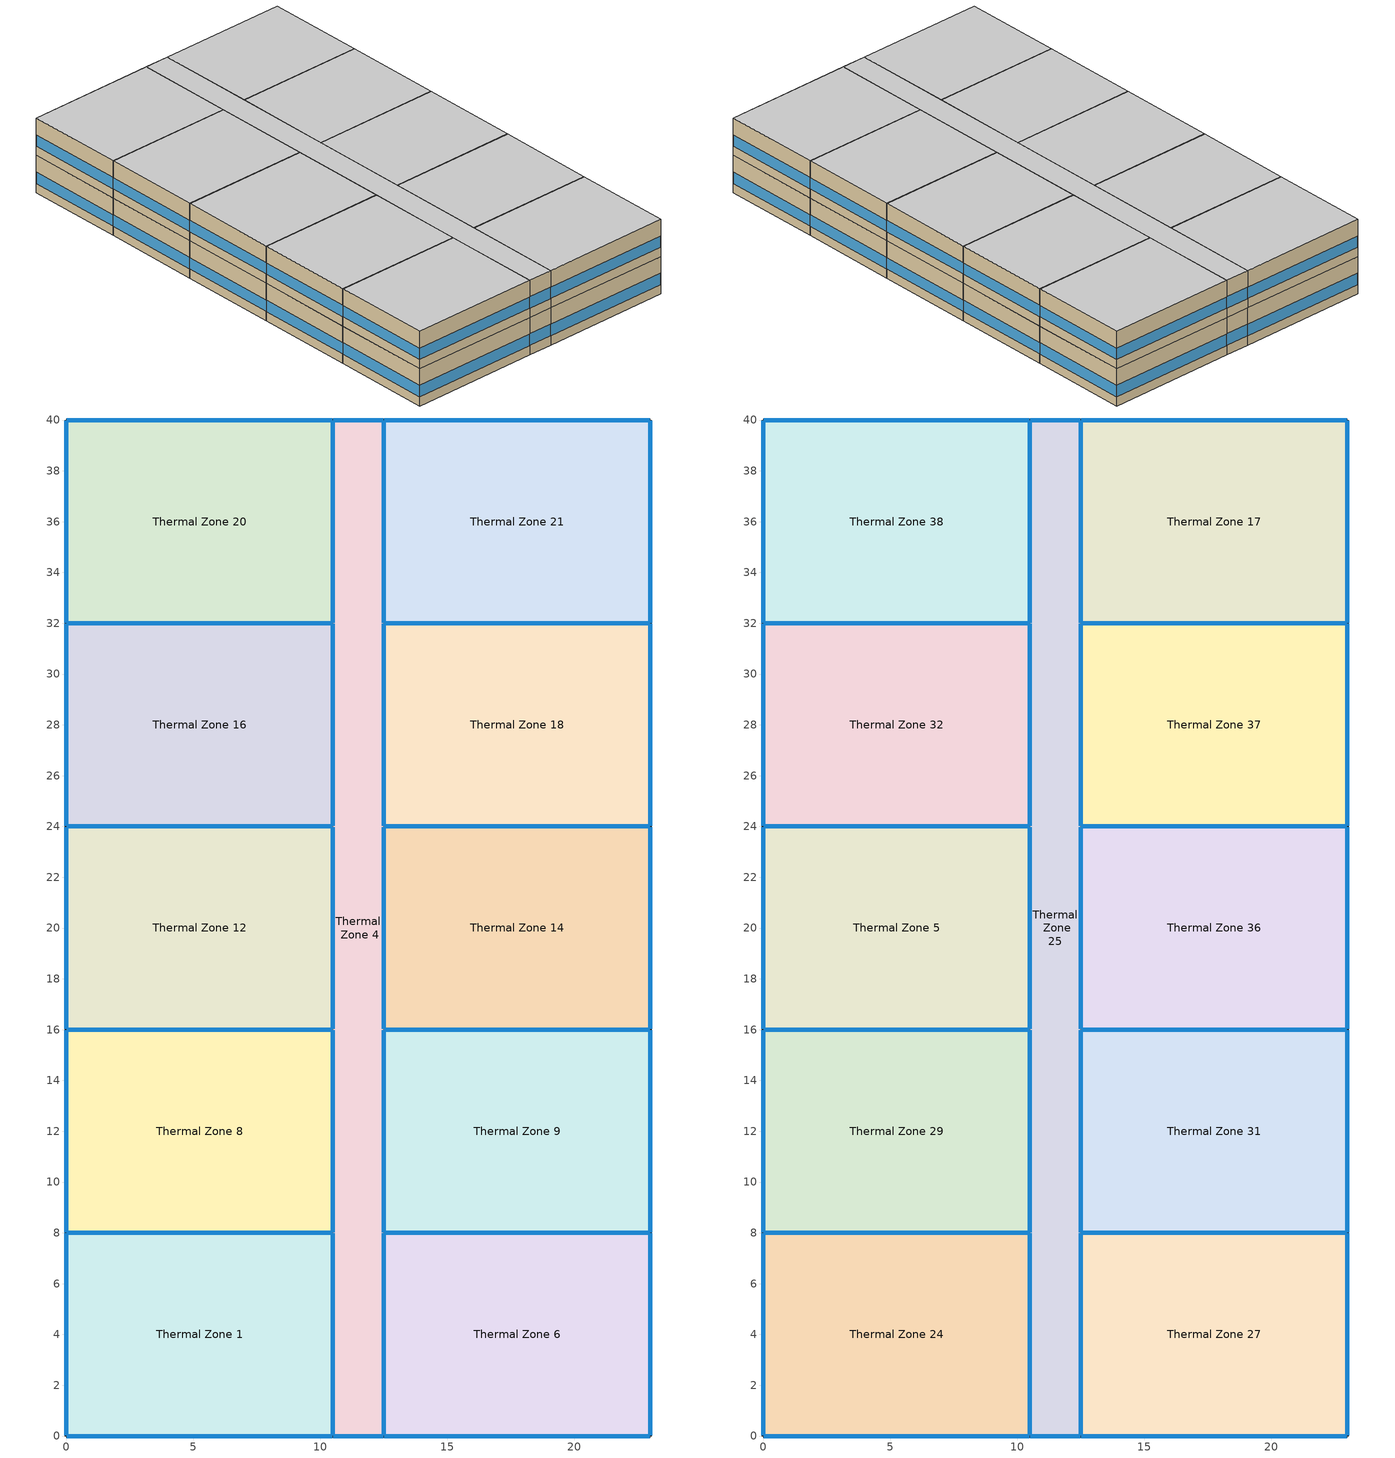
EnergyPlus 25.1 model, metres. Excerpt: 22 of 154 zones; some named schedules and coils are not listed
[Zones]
Thermal Zone 1
 floor ground (AQ_MURB_2024_MURB  ground 1980 2010 6A 3): 10.5,8 10.5,0 0,0 0,8 z0
 wall outside (Surface 3 c tbd): 0,0 10.5,0 z0:3.05
 wall outside (Surface 4 c tbd): 0,8 0,0 z0:3.05
 wall to Thermal Zone 4 (Typical Interior Wall): 10.5,0 10.5,8 z0:3.05
 wall to Thermal Zone 8 (Typical Interior Wall): 10.5,8 0,8 z0:3.05
 window inside (Typical Interior Window): 10.5,0.03 10.5,7.97 / 10.47,8 0.03,8 z0.76:1.68
 window (Customized Fenestration: u=3.08): 0.03,0 10.47,0 / 0,7.97 0,0.03 z0.76:1.68
Thermal Zone 12
 floor ground (AQ_MURB_2024_MURB  ground 1980 2010 6A 3): 10.5,24 10.5,16 0,16 0,24 z0
 wall outside (Surface 42 c tbd): 0,24 0,16 z0:3.05
 wall to Thermal Zone 4 (Typical Interior Wall): 10.5,16 10.5,24 z0:3.05
 wall to Thermal Zone 8 (Typical Interior Wall): 0,16 10.5,16 z0:3.05
 wall to Thermal Zone 16 (Typical Interior Wall): 10.5,24 0,24 z0:3.05
 window inside (Typical Interior Window): 10.5,16.03 10.5,23.97 / 0.03,16 10.47,16 / 10.47,24 0.03,24 z0.76:1.68
 window (Customized Fenestration: u=3.08): 0,23.97 0,16.03 z0.76:1.68
Thermal Zone 14
 floor ground (AQ_MURB_2024_MURB  ground 1980 2010 6A 3): 23,24 23,16 12.5,16 12.5,24 z0
 wall outside (Surface 46 c tbd): 23,16 23,24 z0:3.05
 wall to Thermal Zone 9 (Typical Interior Wall): 12.5,16 23,16 z0:3.05
 wall to Thermal Zone 4 (Typical Interior Wall): 12.5,24 12.5,16 z0:3.05
 wall to Thermal Zone 18 (Typical Interior Wall): 23,24 12.5,24 z0:3.05
 window (Customized Fenestration: u=3.08): 23,16.03 23,23.97 z0.76:1.68
 window inside (Typical Interior Window): 12.53,16 22.97,16 / 12.5,23.97 12.5,16.03 / 22.97,24 12.53,24 z0.76:1.68
Thermal Zone 16
 floor ground (AQ_MURB_2024_MURB  ground 1980 2010 6A 3): 10.5,32 10.5,24 0,24 0,32 z0
 wall outside (Surface 54 c tbd): 0,32 0,24 z0:3.05
 wall to Thermal Zone 4 (Typical Interior Wall): 10.5,24 10.5,32 z0:3.05
 wall to Thermal Zone 20 (Typical Interior Wall): 10.5,32 0,32 z0:3.05
 window inside (Typical Interior Window): 10.5,24.03 10.5,31.97 / 10.47,32 0.03,32 z0.76:1.68
 window (Customized Fenestration: u=3.08): 0,31.97 0,24.03 z0.76:1.68
Thermal Zone 18
 floor ground (AQ_MURB_2024_MURB  ground 1980 2010 6A 3): 23,32 23,24 12.5,24 12.5,32 z0
 wall outside (Surface 58 c tbd): 23,24 23,32 z0:3.05
 wall to Thermal Zone 4 (Typical Interior Wall): 12.5,32 12.5,24 z0:3.05
 wall to Thermal Zone 21 (Typical Interior Wall): 23,32 12.5,32 z0:3.05
 window (Customized Fenestration: u=3.08): 23,24.03 23,31.97 z0.76:1.68
 window inside (Typical Interior Window): 12.5,31.97 12.5,24.03 / 22.97,32 12.53,32 z0.76:1.68
Thermal Zone 20
 floor ground (AQ_MURB_2024_MURB  ground 1980 2010 6A 3): 10.5,40 10.5,32 0,32 0,40 z0
 wall outside (Surface 64 c tbd): 0,40 0,32 z0:3.05
 wall outside (Surface 65 c tbd): 10.5,40 0,40 z0:3.05
 wall to Thermal Zone 4 (Typical Interior Wall): 10.5,32 10.5,40 z0:3.05
 window (Customized Fenestration: u=3.08): 0,39.97 0,32.03 / 10.47,40 0.03,40 z0.76:1.68
 window inside (Typical Interior Window): 10.5,32.03 10.5,39.97 z0.76:1.68
Thermal Zone 21
 floor ground (AQ_MURB_2024_MURB  ground 1980 2010 6A 3): 23,40 23,32 12.5,32 12.5,40 z0
 wall outside (Surface 71 c tbd): 23,40 12.5,40 z0:3.05
 wall outside (Surface 72 c tbd): 23,32 23,40 z0:3.05
 wall to Thermal Zone 4 (Typical Interior Wall): 12.5,40 12.5,32 z0:3.05
 window inside (Typical Interior Window): 12.5,39.97 12.5,32.03 z0.76:1.68
 window (Customized Fenestration: u=3.08): 22.97,40 12.53,40 / 23,32.03 23,39.97 z0.76:1.68
Thermal Zone 4
 floor ground (AQ_MURB_2024_MURB  ground 1980 2010 6A 3): 12.5,40 12.5,0 10.5,0 10.5,40 z0
 wall outside (Surface 14 c tbd): 12.5,40 10.5,40 z0:3.05
 wall outside (Surface 8 c tbd): 10.5,0 12.5,0 z0:3.05
 wall to Thermal Zone 8 (Typical Interior Wall): 10.5,16 10.5,8 z0:3.05
 wall to Thermal Zone 9 (Typical Interior Wall): 12.5,8 12.5,16 z0:3.05
 wall to Thermal Zone 6 (Typical Interior Wall): 12.5,0 12.5,8 z0:3.05
 window inside (Typical Interior Window): 10.5,15.97 10.5,8.03 / 12.5,8.03 12.5,15.97 / 12.5,0.03 12.5,7.97 z0.76:1.68
 window (Customized Fenestration: u=3.08): 12.47,40 10.53,40 / 10.53,0 12.47,0 z0.76:1.7
Thermal Zone 6
 floor ground (AQ_MURB_2024_MURB  ground 1980 2010 6A 3): 23,8 23,0 12.5,0 12.5,8 z0
 wall outside (Surface 22 c tbd): 23,0 23,8 z0:3.05
 wall outside (Surface 23 c tbd): 12.5,0 23,0 z0:3.05
 wall to Thermal Zone 9 (Typical Interior Wall): 23,8 12.5,8 z0:3.05
 window (Customized Fenestration: u=3.08): 23,0.03 23,7.97 / 12.53,0 22.97,0 z0.76:1.68
 window inside (Typical Interior Window): 22.97,8 12.53,8 z0.76:1.68
Thermal Zone 8
 floor ground (AQ_MURB_2024_MURB  ground 1980 2010 6A 3): 10.5,16 10.5,8 0,8 0,16 z0
 wall outside (Surface 30 c tbd): 0,16 0,8 z0:3.05
 window (Customized Fenestration: u=3.08): 0,15.97 0,8.03 z0.76:1.68
Thermal Zone 9
 floor ground (AQ_MURB_2024_MURB  ground 1980 2010 6A 3): 23,16 23,8 12.5,8 12.5,16 z0
 wall outside (Surface 34 c tbd): 23,8 23,16 z0:3.05
 window (Customized Fenestration: u=3.08): 23,8.03 23,15.97 z0.76:1.68
Thermal Zone 17
 floor to Thermal Zone 21 (Typical Interior Floor): 23,40 23,32 12.5,32 12.5,40 z3.05
 wall outside (Surface 145 c tbd): 23,40 12.5,40 z3.05:6.1
 wall outside (Surface 146 c tbd): 23,32 23,40 z3.05:6.1
 wall to Thermal Zone 25 (Typical Interior Wall): 12.5,40 12.5,32 z3.05:6.1
 wall to Thermal Zone 37 (Typical Interior Wall): 12.5,32 23,32 z3.05:6.1
 window inside (Typical Interior Window): 12.5,39.97 12.5,32.03 / 12.53,32 22.97,32 z3.81:4.73
 window (Customized Fenestration: u=3.08): 22.97,40 12.53,40 / 23,32.03 23,39.97 z3.81:4.73
 ceiling to Thermal Zone 51 (Typical Interior Ceiling): 23,32 23,40 12.5,40 12.5,32 z6.1
Thermal Zone 24
 floor to Thermal Zone 1 (Typical Interior Floor): 10.5,8 10.5,0 0,0 0,8 z3.05
 wall outside (Surface 77 c tbd): 0,0 10.5,0 z3.05:6.1
 wall outside (Surface 78 c tbd): 0,8 0,0 z3.05:6.1
 wall to Thermal Zone 25 (Typical Interior Wall): 10.5,0 10.5,8 z3.05:6.1
 wall to Thermal Zone 29 (Typical Interior Wall): 10.5,8 0,8 z3.05:6.1
 window inside (Typical Interior Window): 10.5,0.03 10.5,7.97 / 10.47,8 0.03,8 z3.81:4.73
 window (Customized Fenestration: u=3.08): 0.03,0 10.47,0 / 0,7.97 0,0.03 z3.81:4.73
 ceiling to Thermal Zone 3 (Typical Interior Ceiling): 10.5,0 10.5,8 0,8 0,0 z6.1
Thermal Zone 25
 floor to Thermal Zone 4 (Typical Interior Floor): 12.5,40 12.5,0 10.5,0 10.5,40 z3.05
 wall outside (Surface 82 c tbd): 10.5,0 12.5,0 z3.05:6.1
 wall outside (Surface 88 c tbd): 12.5,40 10.5,40 z3.05:6.1
 wall to Thermal Zone 29 (Typical Interior Wall): 10.5,16 10.5,8 z3.05:6.1
 wall to Thermal Zone 5 (Typical Interior Wall): 10.5,24 10.5,16 z3.05:6.1
 wall to Thermal Zone 32 (Typical Interior Wall): 10.5,32 10.5,24 z3.05:6.1
 wall to Thermal Zone 38 (Typical Interior Wall): 10.5,40 10.5,32 z3.05:6.1
 wall to Thermal Zone 37 (Typical Interior Wall): 12.5,24 12.5,32 z3.05:6.1
 wall to Thermal Zone 36 (Typical Interior Wall): 12.5,16 12.5,24 z3.05:6.1
 wall to Thermal Zone 31 (Typical Interior Wall): 12.5,8 12.5,16 z3.05:6.1
 wall to Thermal Zone 27 (Typical Interior Wall): 12.5,0 12.5,8 z3.05:6.1
 window (Customized Fenestration: u=3.08): 10.53,0 12.47,0 / 12.47,40 10.53,40 z3.81:4.75
 window inside (Typical Interior Window): 10.5,15.97 10.5,8.03 / 10.5,23.97 10.5,16.03 / 10.5,31.97 10.5,24.03 / 10.5,39.97 10.5,32.03 / 12.5,24.03 12.5,31.97 / 12.5,16.03 12.5,23.97 / 12.5,8.03 12.5,15.97 / 12.5,0.03 12.5,7.97 z3.81:4.73
 ceiling to Thermal Zone 40 (Typical Interior Ceiling): 12.5,0 12.5,40 10.5,40 10.5,0 z6.1
Thermal Zone 27
 floor to Thermal Zone 6 (Typical Interior Floor): 23,8 23,0 12.5,0 12.5,8 z3.05
 wall outside (Surface 96 c tbd): 23,0 23,8 z3.05:6.1
 wall outside (Surface 97 c tbd): 12.5,0 23,0 z3.05:6.1
 wall to Thermal Zone 31 (Typical Interior Wall): 23,8 12.5,8 z3.05:6.1
 window (Customized Fenestration: u=3.08): 23,0.03 23,7.97 / 12.53,0 22.97,0 z3.81:4.73
 window inside (Typical Interior Window): 22.97,8 12.53,8 z3.81:4.73
 ceiling to Thermal Zone 43 (Typical Interior Ceiling): 23,0 23,8 12.5,8 12.5,0 z6.1
Thermal Zone 29
 floor to Thermal Zone 8 (Typical Interior Floor): 10.5,16 10.5,8 0,8 0,16 z3.05
 wall outside (Surface 104 c tbd): 0,16 0,8 z3.05:6.1
 wall to Thermal Zone 5 (Typical Interior Wall): 10.5,16 0,16 z3.05:6.1
 window (Customized Fenestration: u=3.08): 0,15.97 0,8.03 z3.81:4.73
 window inside (Typical Interior Window): 10.47,16 0.03,16 z3.81:4.73
 ceiling to Thermal Zone 45 (Typical Interior Ceiling): 10.5,8 10.5,16 0,16 0,8 z6.1
Thermal Zone 31
 floor to Thermal Zone 9 (Typical Interior Floor): 23,16 23,8 12.5,8 12.5,16 z3.05
 wall outside (Surface 108 c tbd): 23,8 23,16 z3.05:6.1
 wall to Thermal Zone 36 (Typical Interior Wall): 23,16 12.5,16 z3.05:6.1
 window (Customized Fenestration: u=3.08): 23,8.03 23,15.97 z3.81:4.73
 window inside (Typical Interior Window): 22.97,16 12.53,16 z3.81:4.73
 ceiling to Thermal Zone 46 (Typical Interior Ceiling): 23,8 23,16 12.5,16 12.5,8 z6.1
Thermal Zone 32
 floor to Thermal Zone 16 (Typical Interior Floor): 10.5,32 10.5,24 0,24 0,32 z3.05
 wall outside (Surface 128 c tbd): 0,32 0,24 z3.05:6.1
 wall to Thermal Zone 5 (Typical Interior Wall): 0,24 10.5,24 z3.05:6.1
 wall to Thermal Zone 38 (Typical Interior Wall): 10.5,32 0,32 z3.05:6.1
 window inside (Typical Interior Window): 0.03,24 10.47,24 / 10.47,32 0.03,32 z3.81:4.73
 window (Customized Fenestration: u=3.08): 0,31.97 0,24.03 z3.81:4.73
 ceiling to Thermal Zone 49 (Typical Interior Ceiling): 10.5,24 10.5,32 0,32 0,24 z6.1
Thermal Zone 36
 floor to Thermal Zone 14 (Typical Interior Floor): 23,24 23,16 12.5,16 12.5,24 z3.05
 wall outside (Surface 120 c tbd): 23,16 23,24 z3.05:6.1
 wall to Thermal Zone 37 (Typical Interior Wall): 23,24 12.5,24 z3.05:6.1
 window (Customized Fenestration: u=3.08): 23,16.03 23,23.97 z3.81:4.73
 window inside (Typical Interior Window): 22.97,24 12.53,24 z3.81:4.73
 ceiling to Thermal Zone 15 (Typical Interior Ceiling): 23,16 23,24 12.5,24 12.5,16 z6.1
Thermal Zone 37
 floor to Thermal Zone 18 (Typical Interior Floor): 23,32 23,24 12.5,24 12.5,32 z3.05
 wall outside (Surface 132 c tbd): 23,24 23,32 z3.05:6.1
 window (Customized Fenestration: u=3.08): 23,24.03 23,31.97 z3.81:4.73
 ceiling to Thermal Zone 7 (Typical Interior Ceiling): 23,24 23,32 12.5,32 12.5,24 z6.1
Thermal Zone 38
 floor to Thermal Zone 20 (Typical Interior Floor): 10.5,40 10.5,32 0,32 0,40 z3.05
 wall outside (Surface 138 c tbd): 0,40 0,32 z3.05:6.1
 wall outside (Surface 139 c tbd): 10.5,40 0,40 z3.05:6.1
 window (Customized Fenestration: u=3.08): 0,39.97 0,32.03 / 10.47,40 0.03,40 z3.81:4.73
 ceiling to Thermal Zone 50 (Typical Interior Ceiling): 10.5,32 10.5,40 0,40 0,32 z6.1
Thermal Zone 5
 floor to Thermal Zone 12 (Typical Interior Floor): 10.5,24 10.5,16 0,16 0,24 z3.05
 wall outside (Surface 116 c tbd): 0,24 0,16 z3.05:6.1
 window (Customized Fenestration: u=3.08): 0,23.97 0,16.03 z3.81:4.73
 ceiling to Thermal Zone 48 (Typical Interior Ceiling): 10.5,16 10.5,24 0,24 0,16 z6.1
[Building]
Building 1
[Site:Location]
Montreal-Trudeau Intl AP: Latitude {deg}=45.4706; Longitude {deg}=-73.7408; Time Zone {hr}=-5; Elevation {m}=36; Keep Site Location Information=No
[SizingPeriod:DesignDay] Month=7; Day of Month=21; Day Type=SummerDesignDay; Daily Dry-Bulb Temperature Range {deltaC}=9.3; Dry-Bulb Temperature Range Modifier Type=DefaultMultipliers; Barometric Pressure {Pa}=100893; Wind Speed {m/s}=4.9; Wind Direction {deg}=220; Rain Indicator=No; Snow Indicator=No; Daylight Saving Time Indicator=No; Solar Model Indicator=ASHRAETau; ASHRAE Clear Sky Optical Depth for Beam Irradiance (taub)=0.465; ASHRAE Clear Sky Optical Depth for Diffuse Irradiance (taud)=1.966; Begin Environment Reset Mode=FullResetAtBeginEnvironment
Name | Maximum Dry-Bulb Temperature {C} | Humidity Condition Type | Wetbulb or DewPoint at Maximum Dry-Bulb {C} | Enthalpy at Maximum Dry-Bulb {J/kg}
Montreal Int'l Ann Clg .4% Condns DB=>MWB | 30 | Wetbulb | 22.1
Montreal Int'l Ann Clg .4% Condns DP=>MDB | 26 | Dewpoint | 21.6
Montreal Int'l Ann Clg .4% Condns Enth=>MDB | 28.1 | Enthalpy |  | 69300
Montreal Int'l Ann Clg .4% Condns WB=>MDB | 28.1 | Wetbulb | 23.2
[Material] Thermal Absorptance=0.9
Name | Roughness | Thickness {m} | Conductivity {W/m-K} | Density {kg/m3} | Specific Heat {J/kg-K} | Solar Absorptance | Visible Absorptance
100mm Normalweight concrete floor | MediumRough | 0.1016 | 2.31045 | 2322 | 832.557 | 0.7 | 0.7
AQNC2024brick (fired clay) 1 | MediumRough | 0.1 | 1.43 | 2400 | 840 | 0.7 | 0.7
AQNC2024expanded polystyrene type I 10 cm | MediumRough | 0.1 | 0.0385 | 15 | 1500 | 0.7 | 0.7
AQNC2024gypsum board | MediumRough | 0.1 | 0.159 | 800 | 1090 | 0.7 | 0.7
AQNC2024standard concrete | MediumRough | 0.1 | 2.5 | 2400 | 840 | 0.7 | 0.7
AQNC2024Stucco 25 mm | MediumRough | 0.025 | 0.159 | 800 | 1090 | 0.7 | 0.7
G01 13mm gypsum board | Smooth | 0.0127 | 0.160031 | 800.001 | 1090.73 | 0.7 | 0.5
G05 25mm wood 1 | MediumSmooth | 0.0254 | 0.15 | 608 | 1630 | 0.5 | 0.5
Surface 104 m tbd; Surface 108 m tbd; Surface 116 m tbd; Surface 120 m tbd; Surface 128 m tbd; Surface 132 m tbd | MediumRough | 0.1 | 0.0982719 | 15 | 1500 | 0.7 | 0.7
Surface 138 m tbd; Surface 146 m tbd; Surface 78 m tbd; Surface 96 m tbd | MediumRough | 0.1 | 0.10229 | 15 | 1500 | 0.7 | 0.7
Surface 139 m tbd; Surface 145 m tbd; Surface 77 m tbd; Surface 97 m tbd | MediumRough | 0.1 | 0.10048 | 15 | 1500 | 0.7 | 0.7
Surface 14 m tbd; Surface 8 m tbd | MediumRough | 0.1 | 0.118632 | 15 | 1500 | 0.7 | 0.7
Surface 22 m tbd; Surface 4 m tbd; Surface 64 m tbd; Surface 72 m tbd | MediumRough | 0.1 | 0.111657 | 15 | 1500 | 0.7 | 0.7
Surface 23 m tbd; Surface 3 m tbd; Surface 65 m tbd; Surface 71 m tbd | MediumRough | 0.1 | 0.109847 | 15 | 1500 | 0.7 | 0.7
Surface 30 m tbd; Surface 34 m tbd; Surface 42 m tbd; Surface 46 m tbd; Surface 54 m tbd; Surface 58 m tbd | MediumRough | 0.1 | 0.10764 | 15 | 1500 | 0.7 | 0.7
Surface 82 m tbd; Surface 88 m tbd | MediumRough | 0.1 | 0.109264 | 15 | 1500 | 0.7 | 0.7
[Material:NoMass]
CP02 CARPET PAD 1: Roughness=Smooth; Thermal Resistance {m2-K/W}=0.21648; Thermal Absorptance=0.9; Solar Absorptance=0.7; Visible Absorptance=0.8
[WindowMaterial:Glazing]
Clear 3mm 1: Optical Data Type=SpectralAverage; Thickness {m}=0.003; Solar Transmittance at Normal Incidence=0.837; Front Side Solar Reflectance at Normal Incidence=0.075; Back Side Solar Reflectance at Normal Incidence=0.075; Visible Transmittance at Normal Incidence=0.898; Front Side Visible Reflectance at Normal Incidence=0.081; Back Side Visible Reflectance at Normal Incidence=0.081; Infrared Transmittance at Normal Incidence=0; Front Side Infrared Hemispherical Emissivity=0.84; Back Side Infrared Hemispherical Emissivity=0.84; Conductivity {W/m-K}=0.9; Dirt Correction Factor for Solar and Visible Transmittance=1; Solar Diffusing=No
[WindowMaterial:SimpleGlazingSystem]
Fenestration U=3.08 0.66: U-Factor {W/m2-K}=3.08; Solar Heat Gain Coefficient=0.66; Visible Transmittance=0.21
[Construction]
AQ_MURB_2024_MURB  ground 1980 2010 6A 3: AQNC2024standard concrete, AQNC2024expanded polystyrene type I 10 cm
Customized Fenestration: u=3.08: Fenestration U=3.08 0.66
Surface 104 c tbd: AQNC2024Stucco 25 mm, AQNC2024brick (fired clay) 1, Surface 104 m tbd, AQNC2024gypsum board
Surface 108 c tbd: AQNC2024Stucco 25 mm, AQNC2024brick (fired clay) 1, Surface 108 m tbd, AQNC2024gypsum board
Surface 116 c tbd: AQNC2024Stucco 25 mm, AQNC2024brick (fired clay) 1, Surface 116 m tbd, AQNC2024gypsum board
Surface 120 c tbd: AQNC2024Stucco 25 mm, AQNC2024brick (fired clay) 1, Surface 120 m tbd, AQNC2024gypsum board
Surface 128 c tbd: AQNC2024Stucco 25 mm, AQNC2024brick (fired clay) 1, Surface 128 m tbd, AQNC2024gypsum board
Surface 132 c tbd: AQNC2024Stucco 25 mm, AQNC2024brick (fired clay) 1, Surface 132 m tbd, AQNC2024gypsum board
Surface 138 c tbd: AQNC2024Stucco 25 mm, AQNC2024brick (fired clay) 1, Surface 138 m tbd, AQNC2024gypsum board
Surface 139 c tbd: AQNC2024Stucco 25 mm, AQNC2024brick (fired clay) 1, Surface 139 m tbd, AQNC2024gypsum board
Surface 14 c tbd: AQNC2024Stucco 25 mm, AQNC2024brick (fired clay) 1, Surface 14 m tbd, AQNC2024gypsum board
Surface 145 c tbd: AQNC2024Stucco 25 mm, AQNC2024brick (fired clay) 1, Surface 145 m tbd, AQNC2024gypsum board
Surface 146 c tbd: AQNC2024Stucco 25 mm, AQNC2024brick (fired clay) 1, Surface 146 m tbd, AQNC2024gypsum board
Surface 22 c tbd: AQNC2024Stucco 25 mm, AQNC2024brick (fired clay) 1, Surface 22 m tbd, AQNC2024gypsum board
Surface 23 c tbd: AQNC2024Stucco 25 mm, AQNC2024brick (fired clay) 1, Surface 23 m tbd, AQNC2024gypsum board
Surface 3 c tbd: AQNC2024Stucco 25 mm, AQNC2024brick (fired clay) 1, Surface 3 m tbd, AQNC2024gypsum board
Surface 30 c tbd: AQNC2024Stucco 25 mm, AQNC2024brick (fired clay) 1, Surface 30 m tbd, AQNC2024gypsum board
Surface 34 c tbd: AQNC2024Stucco 25 mm, AQNC2024brick (fired clay) 1, Surface 34 m tbd, AQNC2024gypsum board
Surface 4 c tbd: AQNC2024Stucco 25 mm, AQNC2024brick (fired clay) 1, Surface 4 m tbd, AQNC2024gypsum board
Surface 42 c tbd: AQNC2024Stucco 25 mm, AQNC2024brick (fired clay) 1, Surface 42 m tbd, AQNC2024gypsum board
Surface 46 c tbd: AQNC2024Stucco 25 mm, AQNC2024brick (fired clay) 1, Surface 46 m tbd, AQNC2024gypsum board
Surface 54 c tbd: AQNC2024Stucco 25 mm, AQNC2024brick (fired clay) 1, Surface 54 m tbd, AQNC2024gypsum board
Surface 58 c tbd: AQNC2024Stucco 25 mm, AQNC2024brick (fired clay) 1, Surface 58 m tbd, AQNC2024gypsum board
Surface 64 c tbd: AQNC2024Stucco 25 mm, AQNC2024brick (fired clay) 1, Surface 64 m tbd, AQNC2024gypsum board
Surface 65 c tbd: AQNC2024Stucco 25 mm, AQNC2024brick (fired clay) 1, Surface 65 m tbd, AQNC2024gypsum board
Surface 71 c tbd: AQNC2024Stucco 25 mm, AQNC2024brick (fired clay) 1, Surface 71 m tbd, AQNC2024gypsum board
Surface 72 c tbd: AQNC2024Stucco 25 mm, AQNC2024brick (fired clay) 1, Surface 72 m tbd, AQNC2024gypsum board
Surface 77 c tbd: AQNC2024Stucco 25 mm, AQNC2024brick (fired clay) 1, Surface 77 m tbd, AQNC2024gypsum board
Surface 78 c tbd: AQNC2024Stucco 25 mm, AQNC2024brick (fired clay) 1, Surface 78 m tbd, AQNC2024gypsum board
Surface 8 c tbd: AQNC2024Stucco 25 mm, AQNC2024brick (fired clay) 1, Surface 8 m tbd, AQNC2024gypsum board
Surface 82 c tbd: AQNC2024Stucco 25 mm, AQNC2024brick (fired clay) 1, Surface 82 m tbd, AQNC2024gypsum board
Surface 88 c tbd: AQNC2024Stucco 25 mm, AQNC2024brick (fired clay) 1, Surface 88 m tbd, AQNC2024gypsum board
Surface 96 c tbd: AQNC2024Stucco 25 mm, AQNC2024brick (fired clay) 1, Surface 96 m tbd, AQNC2024gypsum board
Surface 97 c tbd: AQNC2024Stucco 25 mm, AQNC2024brick (fired clay) 1, Surface 97 m tbd, AQNC2024gypsum board
Typical Interior Ceiling: CP02 CARPET PAD 1, 100mm Normalweight concrete floor
Typical Interior Floor: 100mm Normalweight concrete floor, CP02 CARPET PAD 1
Typical Interior Partition 4: G05 25mm wood 1
Typical Interior Wall: G01 13mm gypsum board, G01 13mm gypsum board
Typical Interior Window: Clear 3mm 1
[Zone] Multiplier=1; Part of Total Floor Area=Yes
Thermal Zone 1; Thermal Zone 12; Thermal Zone 14; Thermal Zone 16; Thermal Zone 17; Thermal Zone 18; Thermal Zone 20; Thermal Zone 21; Thermal Zone 24; Thermal Zone 25; Thermal Zone 27; Thermal Zone 29; Thermal Zone 31; Thermal Zone 32; Thermal Zone 36; Thermal Zone 37; Thermal Zone 38; Thermal Zone 4; Thermal Zone 5; Thermal Zone 6; Thermal Zone 8; Thermal Zone 9
[Space]
Name | Zone | Space Type
Space 101 | Thermal Zone 1 | MURB small 1
Space 106 | Thermal Zone 12 | MURB small 1
Space 107 | Thermal Zone 14 | MURB small 1
Space 108 | Thermal Zone 16 | MURB small 1
Space 211 | Thermal Zone 17 | MURB small 1
Space 109 | Thermal Zone 18 | MURB small 1
Space 110 | Thermal Zone 20 | MURB small 1
Space 111 | Thermal Zone 21 | MURB small 1
Space 201 | Thermal Zone 24 | MURB small 1
Space 202 | Thermal Zone 25 | MURB lobby
Space 203 | Thermal Zone 27 | MURB small 1
Space 204 | Thermal Zone 29 | MURB small 1
Space 205 | Thermal Zone 31 | MURB small 1
Space 208 | Thermal Zone 32 | MURB small 1
Space 207 | Thermal Zone 36 | MURB small 1
Space 209 | Thermal Zone 37 | MURB small 1
Space 210 | Thermal Zone 38 | MURB small 1
Space 102 | Thermal Zone 4 | MURB lobby
Space 206 | Thermal Zone 5 | MURB small 1
Space 103 | Thermal Zone 6 | MURB small 1
Space 104 | Thermal Zone 8 | MURB small 1
Space 105 | Thermal Zone 9 | MURB small 1
[SpaceList]
MURB small 1: Space 1307, Space 505, Space 507, Space 1403, Space 1005, Space 308, Space 310, Space 811, Space 101, Space 601, Space 301, Space 206, Space 103, Space 309, Space 104, Space 105, Space 1404, Space 106, Space 509, Space 107, Space 307, Space 108, Space 211, Space 109, Space 1211, Space 110, Space 111, Space 504, Space 501, Space 1104, Space 201, Space 404, Space 203, Space 805, Space 204, Space 1103, Space 205, Space 208, Space 604, Space 510, Space 1006, Space 207, Space 209, Space 210, Space 606, Space 903, Space 511, Space 303, Space 1207, Space 304, Space 305, Space 1305, Space 306, Space 311, Space 401, Space 403, Space 405, Space 406, Space 407, Space 506, Space 603, Space 408, Space 409, Space 410, Space 503, Space 411, Space 1408, Space 1308, Space 508, Space 605, Space 607, Space 608, Space 609, Space 610, Space 611, Space 701, Space 703, Space 704, Space 705, Space 706, Space 1201, Space 707, Space 708, Space 709, Space 710, Space 801, Space 711, Space 803, Space 804, Space 806, Space 807, Space 808, Space 809, Space 810, Space 901, Space 904, Space 905, Space 906, Space 907, Space 908, Space 909, Space 910, Space 1306, Space 911, Space 1108, Space 1001, Space 1003, Space 1004, Space 1007, Space 1008, Space 1009, Space 1010, Space 1011, Space 1101, Space 1405, Space 1105, Space 1106, Space 1107, Space 1109, Space 1110, Space 1111, Space 1411, Space 1203, Space 1204, Space 1205, Space 1206, Space 1208, Space 1209, Space 1210, Space 1301, Space 1303, Space 1304, Space 1309, Space 1310, Space 1311, Space 1401, Space 1406, Space 1407, Space 1409, Space 1410
MURB lobby: Space 102, Space 602, Space 202, Space 302, Space 402, Space 502, Space 702, Space 902, Space 802, Space 1002, Space 1102, Space 1202, Space 1302, Space 1402
[InternalMass] Construction=Typical Interior Partition 4
Name | Zone or ZoneList | Space or SpaceList | Surface Area {m2}
Space 101 Internal Mass 2 | Thermal Zone 1 | Space 101 | 168
Space 206 Internal Mass 2 | Thermal Zone 5 | Space 206 | 168
Space 103 Internal Mass 2 | Thermal Zone 6 | Space 103 | 168
Space 104 Internal Mass 2 | Thermal Zone 8 | Space 104 | 168
Space 105 Internal Mass 2 | Thermal Zone 9 | Space 105 | 168
Space 106 Internal Mass 2 | Thermal Zone 12 | Space 106 | 168
Space 107 Internal Mass 2 | Thermal Zone 14 | Space 107 | 168
Space 108 Internal Mass 2 | Thermal Zone 16 | Space 108 | 168
Space 211 Internal Mass 2 | Thermal Zone 17 | Space 211 | 168
Space 109 Internal Mass 2 | Thermal Zone 18 | Space 109 | 168
Space 110 Internal Mass 2 | Thermal Zone 20 | Space 110 | 168
Space 111 Internal Mass 2 | Thermal Zone 21 | Space 111 | 168
Space 201 Internal Mass 2 | Thermal Zone 24 | Space 201 | 168
Space 203 Internal Mass 2 | Thermal Zone 27 | Space 203 | 168
Space 204 Internal Mass 2 | Thermal Zone 29 | Space 204 | 168
Space 205 Internal Mass 2 | Thermal Zone 31 | Space 205 | 168
Space 208 Internal Mass 2 | Thermal Zone 32 | Space 208 | 168
Space 207 Internal Mass 2 | Thermal Zone 36 | Space 207 | 168
Space 209 Internal Mass 2 | Thermal Zone 37 | Space 209 | 168
Space 210 Internal Mass 2 | Thermal Zone 38 | Space 210 | 168
Space 102 Internal Mass 1 | Thermal Zone 4 | Space 102 | 160
Space 202 Internal Mass 1 | Thermal Zone 25 | Space 202 | 160
[Lights]
Lights 1: Zone or ZoneList or Space or SpaceList=MURB small 1; Schedule=Eclairageint; Design Level Calculation Method=LightingLevel; Lighting Level {W}=241.35; Fraction Radiant=0.4; Fraction Visible=0.2; Fraction Replaceable=1
[People]
People 3: Zone or ZoneList or Space or SpaceList=MURB small 1; Number of People Schedule=MidriseApartment Apartment Occ 3; Number of People Calculation Method=People/Area; People per Floor Area {person/m2}=0.0283091; Fraction Radiant=0.3; Activity Level Schedule=MidriseApartment Activity 3
[ElectricEquipment] Zone or ZoneList or Space or SpaceList=MURB small 1; Design Level Calculation Method=EquipmentLevel
Name | Schedule | Design Level {W} | Fraction Radiant | Fraction Latent | Fraction Lost
Electric Equipment 1 -10.0 percent reduction | Autres | 814 | 0.2
Electric Equipment 3 -10.0 percent reduction | Chaufeau | 1035.76 | 0 | 0.1 | 0.9
Electric Equipment 4 -10.0 percent reduction | Congelateur | 19.195 | 0 | 0.1 | 0.9
Electric Equipment 5 -10.0 percent reduction | Fourcuisiniere | 344.3 | 0.2 | 0.1 | 0.1
Electric Equipment 6 -10.0 percent reduction | Laveuse | 30.602 | 0.2 | 0 | 0.1
Electric Equipment 7 -10.0 percent reduction | Lavevaisselle | 33.649 | 0.1 | 0.1 | 0.8
Electric Equipment 8 -10.0 percent reduction | Refrigerateur | 128.458 | 0 | 0.1 | 0.9
Electric Equipment 9 -10.0 percent reduction | Secheuse | 304.37 | 0.2 | 0 | 0.8
[ZoneInfiltration:DesignFlowRate] Design Flow Rate Calculation Method=Flow/ExteriorArea; Flow Rate per Exterior Surface Area {m3/s-m2}=0.000619923; Constant Term Coefficient=0.0697; Temperature Term Coefficient=0.0059; Velocity Term Coefficient=0; Velocity Squared Term Coefficient=0.0216; Density Basis=Outdoor
Name | Zone or ZoneList or Space or SpaceList | Schedule
Space 101 HVAC Off Infiltration | Space 101 | Infiltration HVAC Off Schedule
Space 101 HVAC On Infiltration | Space 101 | Infiltration HVAC On Schedule
Space 106 HVAC Off Infiltration | Space 106 | Infiltration HVAC Off Schedule
Space 106 HVAC On Infiltration | Space 106 | Infiltration HVAC On Schedule
Space 107 HVAC Off Infiltration | Space 107 | Infiltration HVAC Off Schedule
Space 107 HVAC On Infiltration | Space 107 | Infiltration HVAC On Schedule
Space 108 HVAC Off Infiltration | Space 108 | Infiltration HVAC Off Schedule
Space 108 HVAC On Infiltration | Space 108 | Infiltration HVAC On Schedule
Space 211 HVAC Off Infiltration | Space 211 | Infiltration HVAC Off Schedule
Space 211 HVAC On Infiltration | Space 211 | Infiltration HVAC On Schedule
Space 109 HVAC Off Infiltration | Space 109 | Infiltration HVAC Off Schedule
Space 109 HVAC On Infiltration | Space 109 | Infiltration HVAC On Schedule
Space 110 HVAC Off Infiltration | Space 110 | Infiltration HVAC Off Schedule
Space 110 HVAC On Infiltration | Space 110 | Infiltration HVAC On Schedule
Space 111 HVAC Off Infiltration | Space 111 | Infiltration HVAC Off Schedule
Space 111 HVAC On Infiltration | Space 111 | Infiltration HVAC On Schedule
Space 201 HVAC Off Infiltration | Space 201 | Infiltration HVAC Off Schedule
Space 201 HVAC On Infiltration | Space 201 | Infiltration HVAC On Schedule
Space 202 HVAC Off Infiltration | Space 202 | Infiltration HVAC Off Schedule
Space 202 HVAC On Infiltration | Space 202 | Infiltration HVAC On Schedule
Space 203 HVAC Off Infiltration | Space 203 | Infiltration HVAC Off Schedule
Space 203 HVAC On Infiltration | Space 203 | Infiltration HVAC On Schedule
Space 204 HVAC Off Infiltration | Space 204 | Infiltration HVAC Off Schedule
Space 204 HVAC On Infiltration | Space 204 | Infiltration HVAC On Schedule
Space 205 HVAC Off Infiltration | Space 205 | Infiltration HVAC Off Schedule
Space 205 HVAC On Infiltration | Space 205 | Infiltration HVAC On Schedule
Space 208 HVAC Off Infiltration | Space 208 | Infiltration HVAC Off Schedule
Space 208 HVAC On Infiltration | Space 208 | Infiltration HVAC On Schedule
Space 207 HVAC Off Infiltration | Space 207 | Infiltration HVAC Off Schedule
Space 207 HVAC On Infiltration | Space 207 | Infiltration HVAC On Schedule
Space 209 HVAC Off Infiltration | Space 209 | Infiltration HVAC Off Schedule
Space 209 HVAC On Infiltration | Space 209 | Infiltration HVAC On Schedule
Space 210 HVAC Off Infiltration | Space 210 | Infiltration HVAC Off Schedule
Space 210 HVAC On Infiltration | Space 210 | Infiltration HVAC On Schedule
Space 102 HVAC Off Infiltration | Space 102 | Infiltration HVAC Off Schedule
Space 102 HVAC On Infiltration | Space 102 | Infiltration HVAC On Schedule
Space 206 HVAC Off Infiltration | Space 206 | Infiltration HVAC Off Schedule
Space 206 HVAC On Infiltration | Space 206 | Infiltration HVAC On Schedule
Space 103 HVAC Off Infiltration | Space 103 | Infiltration HVAC Off Schedule
Space 103 HVAC On Infiltration | Space 103 | Infiltration HVAC On Schedule
Space 104 HVAC Off Infiltration | Space 104 | Infiltration HVAC Off Schedule
Space 104 HVAC On Infiltration | Space 104 | Infiltration HVAC On Schedule
Space 105 HVAC Off Infiltration | Space 105 | Infiltration HVAC Off Schedule
Space 105 HVAC On Infiltration | Space 105 | Infiltration HVAC On Schedule
[ZoneControl:Thermostat] Temperature Difference Between Cutout And Setpoint {deltaC}=0
Name | Zone or ZoneList | Control Type Schedule | Control 1
Thermal Zone 1 Thermostat | Thermal Zone 1 | Thermal Zone 1 Thermostat Schedule | Thermostat Setpoint Dual Setpoint 45
Thermal Zone 12 Thermostat | Thermal Zone 12 | Thermal Zone 12 Thermostat Schedule | Thermostat Setpoint Dual Setpoint 47
Thermal Zone 14 Thermostat | Thermal Zone 14 | Thermal Zone 14 Thermostat Schedule | Thermostat Setpoint Dual Setpoint 70
Thermal Zone 16 Thermostat | Thermal Zone 16 | Thermal Zone 16 Thermostat Schedule | Thermostat Setpoint Dual Setpoint 55
Thermal Zone 17 Thermostat | Thermal Zone 17 | Thermal Zone 17 Thermostat Schedule | Thermostat Setpoint Dual Setpoint 51
Thermal Zone 18 Thermostat | Thermal Zone 18 | Thermal Zone 18 Thermostat Schedule | Thermostat Setpoint Dual Setpoint 69
Thermal Zone 20 Thermostat | Thermal Zone 20 | Thermal Zone 20 Thermostat Schedule | Thermostat Setpoint Dual Setpoint 76
Thermal Zone 21 Thermostat | Thermal Zone 21 | Thermal Zone 21 Thermostat Schedule | Thermostat Setpoint Dual Setpoint 74
Thermal Zone 24 Thermostat | Thermal Zone 24 | Thermal Zone 24 Thermostat Schedule | Thermostat Setpoint Dual Setpoint 49
Thermal Zone 25 Thermostat | Thermal Zone 25 | Thermal Zone 25 Thermostat Schedule | Thermostat Setpoint Dual Setpoint 75
Thermal Zone 27 Thermostat | Thermal Zone 27 | Thermal Zone 27 Thermostat Schedule | Thermostat Setpoint Dual Setpoint 58
Thermal Zone 29 Thermostat | Thermal Zone 29 | Thermal Zone 29 Thermostat Schedule | Thermostat Setpoint Dual Setpoint 60
Thermal Zone 31 Thermostat | Thermal Zone 31 | Thermal Zone 31 Thermostat Schedule | Thermostat Setpoint Dual Setpoint 62
Thermal Zone 32 Thermostat | Thermal Zone 32 | Thermal Zone 32 Thermostat Schedule | Thermostat Setpoint Dual Setpoint 50
Thermal Zone 36 Thermostat | Thermal Zone 36 | Thermal Zone 36 Thermostat Schedule | Thermostat Setpoint Dual Setpoint 81
Thermal Zone 37 Thermostat | Thermal Zone 37 | Thermal Zone 37 Thermostat Schedule | Thermostat Setpoint Dual Setpoint 79
Thermal Zone 38 Thermostat | Thermal Zone 38 | Thermal Zone 38 Thermostat Schedule | Thermostat Setpoint Dual Setpoint 78
Thermal Zone 4 Thermostat | Thermal Zone 4 | Thermal Zone 4 Thermostat Schedule | Thermostat Setpoint Dual Setpoint 57
Thermal Zone 5 Thermostat | Thermal Zone 5 | Thermal Zone 5 Thermostat Schedule | Thermostat Setpoint Dual Setpoint 66
Thermal Zone 6 Thermostat | Thermal Zone 6 | Thermal Zone 6 Thermostat Schedule | Thermostat Setpoint Dual Setpoint 63
Thermal Zone 8 Thermostat | Thermal Zone 8 | Thermal Zone 8 Thermostat Schedule | Thermostat Setpoint Dual Setpoint 46
Thermal Zone 9 Thermostat | Thermal Zone 9 | Thermal Zone 9 Thermostat Schedule | Thermostat Setpoint Dual Setpoint 61
[ThermostatSetpoint:DualSetpoint] Heating Setpoint Temperature Schedule=NECB-G-Thermostat Setpoint-Heating 1 adjusted by -1 F; Cooling Setpoint Temperature Schedule=NECB-G-Thermostat Setpoint-Cooling 1 adjusted by 0 F
Thermostat Setpoint Dual Setpoint 45; Thermostat Setpoint Dual Setpoint 47; Thermostat Setpoint Dual Setpoint 70; Thermostat Setpoint Dual Setpoint 55; Thermostat Setpoint Dual Setpoint 51; Thermostat Setpoint Dual Setpoint 69; Thermostat Setpoint Dual Setpoint 76; Thermostat Setpoint Dual Setpoint 74; Thermostat Setpoint Dual Setpoint 49; Thermostat Setpoint Dual Setpoint 75; Thermostat Setpoint Dual Setpoint 58; Thermostat Setpoint Dual Setpoint 60; Thermostat Setpoint Dual Setpoint 62; Thermostat Setpoint Dual Setpoint 50; Thermostat Setpoint Dual Setpoint 81; Thermostat Setpoint Dual Setpoint 79; Thermostat Setpoint Dual Setpoint 78; Thermostat Setpoint Dual Setpoint 57; Thermostat Setpoint Dual Setpoint 66; Thermostat Setpoint Dual Setpoint 63; Thermostat Setpoint Dual Setpoint 46; Thermostat Setpoint Dual Setpoint 61
[ZoneHVAC:Baseboard:Convective:Electric] Availability Schedule=Always On Discrete hvac_library; Heating Design Capacity {W}=Autosize; Efficiency=1
Elec Baseboard; Elec Baseboard 20; Elec Baseboard 98; Elec Baseboard 85; Elec Baseboard 105; Elec Baseboard 106; Elec Baseboard 77; Elec Baseboard 78; Elec Baseboard 87; Elec Baseboard 88; Elec Baseboard 111; Elec Baseboard 107; Elec Baseboard 27; Elec Baseboard 112; Elec Baseboard 108; Elec Baseboard 109; Elec Baseboard 110; Elec Baseboard 135; Elec Baseboard 123; Elec Baseboard 129; Elec Baseboard 118; Elec Baseboard 144; Elec Baseboard 114; Elec Baseboard 2; Elec Baseboard 121; Elec Baseboard 132; Elec Baseboard 136; Elec Baseboard 125; Elec Baseboard 120; Elec Baseboard 119; Elec Baseboard 131; Elec Baseboard 137; Elec Baseboard 116; Elec Baseboard 113; Elec Baseboard 3; Elec Baseboard 134; Elec Baseboard 130; Elec Baseboard 133; Elec Baseboard 138; Elec Baseboard 139; Elec Baseboard 115; Elec Baseboard 140; Elec Baseboard 141; Elec Baseboard 122; Elec Baseboard 117; Elec Baseboard 25; Elec Baseboard 126; Elec Baseboard 142; Elec Baseboard 143; Elec Baseboard 124; Elec Baseboard 127; Elec Baseboard 128; Elec Baseboard 146; Elec Baseboard 145; Elec Baseboard 147; Elec Baseboard 148; Elec Baseboard 28; Elec Baseboard 149; Elec Baseboard 151; Elec Baseboard 153; Elec Baseboard 150; Elec Baseboard 152; Elec Baseboard 10; Elec Baseboard 6; Elec Baseboard 24; Elec Baseboard 11; Elec Baseboard 9; Elec Baseboard 31; Elec Baseboard 29; Elec Baseboard 14; Elec Baseboard 22; Elec Baseboard 4; Elec Baseboard 30; Elec Baseboard 26; Elec Baseboard 13; Elec Baseboard 23; Elec Baseboard 15; Elec Baseboard 8; Elec Baseboard 7; Elec Baseboard 17; Elec Baseboard 5; Elec Baseboard 35; Elec Baseboard 37; Elec Baseboard 32; Elec Baseboard 36; Elec Baseboard 34; Elec Baseboard 33; Elec Baseboard 61; Elec Baseboard 12; Elec Baseboard 56; Elec Baseboard 55; Elec Baseboard 65; Elec Baseboard 53; Elec Baseboard 43; Elec Baseboard 57; Elec Baseboard 67; Elec Baseboard 68; Elec Baseboard 62; Elec Baseboard 63; Elec Baseboard 21; Elec Baseboard 50; Elec Baseboard 51; Elec Baseboard 60; Elec Baseboard 44; Elec Baseboard 59; Elec Baseboard 47; Elec Baseboard 54; Elec Baseboard 69; Elec Baseboard 38; Elec Baseboard 39; Elec Baseboard 18; Elec Baseboard 66; Elec Baseboard 52; Elec Baseboard 64; Elec Baseboard 40; Elec Baseboard 41; Elec Baseboard 42; Elec Baseboard 45; Elec Baseboard 46; Elec Baseboard 48; Elec Baseboard 49; Elec Baseboard 19; Elec Baseboard 58; Elec Baseboard 71; Elec Baseboard 70; Elec Baseboard 72; Elec Baseboard 74; Elec Baseboard 73; Elec Baseboard 75; Elec Baseboard 99; Elec Baseboard 81; Elec Baseboard 79; Elec Baseboard 1; Elec Baseboard 91; Elec Baseboard 100; Elec Baseboard 94; Elec Baseboard 101; Elec Baseboard 102; Elec Baseboard 80; Elec Baseboard 92; Elec Baseboard 89; Elec Baseboard 104; Elec Baseboard 90; Elec Baseboard 16; Elec Baseboard 103; Elec Baseboard 95; Elec Baseboard 76; Elec Baseboard 93; Elec Baseboard 86; Elec Baseboard 96; Elec Baseboard 82; Elec Baseboard 83; Elec Baseboard 84; Elec Baseboard 97
[ZoneHVAC:PackagedTerminalAirConditioner] Availability Schedule=Always On Discrete hvac_library; Cooling Supply Air Flow Rate {m3/s}=Autosize; Heating Supply Air Flow Rate {m3/s}=Autosize; No Load Supply Air Flow Rate {m3/s}=Autosize; No Load Supply Air Flow Rate Control Set To Low Speed=Yes; Cooling Outdoor Air Flow Rate {m3/s}=Autosize; Heating Outdoor Air Flow Rate {m3/s}=Autosize; No Load Outdoor Air Flow Rate {m3/s}=Autosize; Fan Placement=DrawThrough; Supply Air Fan Operating Mode Schedule=Cycling PTAC Fan Mode Always Zero
Name | Supply Air Fan | Heating Coil | Cooling Coil
Cycling PTAC DX Clg Elec Htg | Cycling Elec PTAC Fan | Cycling PTAC Elec Htg Coil | Cycling Elec PTAC 1 Spd DX Clg Coil
Cycling PTAC DX Clg Elec Htg 20 | Cycling Elec PTAC Fan 20 | Cycling PTAC Elec Htg Coil 20 | Cycling Elec PTAC 1 Spd DX Clg Coil 20
Cycling PTAC DX Clg Elec Htg 98 | Cycling Elec PTAC Fan 98 | Cycling PTAC Elec Htg Coil 98 | Cycling Elec PTAC 1 Spd DX Clg Coil 98
Cycling PTAC DX Clg Elec Htg 85 | Cycling Elec PTAC Fan 85 | Cycling PTAC Elec Htg Coil 85 | Cycling Elec PTAC 1 Spd DX Clg Coil 85
Cycling PTAC DX Clg Elec Htg 105 | Cycling Elec PTAC Fan 105 | Cycling PTAC Elec Htg Coil 105 | Cycling Elec PTAC 1 Spd DX Clg Coil 105
Cycling PTAC DX Clg Elec Htg 106 | Cycling Elec PTAC Fan 106 | Cycling PTAC Elec Htg Coil 106 | Cycling Elec PTAC 1 Spd DX Clg Coil 106
Cycling PTAC DX Clg Elec Htg 77 | Cycling Elec PTAC Fan 77 | Cycling PTAC Elec Htg Coil 77 | Cycling Elec PTAC 1 Spd DX Clg Coil 77
Cycling PTAC DX Clg Elec Htg 78 | Cycling Elec PTAC Fan 78 | Cycling PTAC Elec Htg Coil 78 | Cycling Elec PTAC 1 Spd DX Clg Coil 78
Cycling PTAC DX Clg Elec Htg 87 | Cycling Elec PTAC Fan 87 | Cycling PTAC Elec Htg Coil 87 | Cycling Elec PTAC 1 Spd DX Clg Coil 87
Cycling PTAC DX Clg Elec Htg 88 | Cycling Elec PTAC Fan 88 | Cycling PTAC Elec Htg Coil 88 | Cycling Elec PTAC 1 Spd DX Clg Coil 88
Cycling PTAC DX Clg Elec Htg 111 | Cycling Elec PTAC Fan 111 | Cycling PTAC Elec Htg Coil 111 | Cycling Elec PTAC 1 Spd DX Clg Coil 111
Cycling PTAC DX Clg Elec Htg 107 | Cycling Elec PTAC Fan 107 | Cycling PTAC Elec Htg Coil 107 | Cycling Elec PTAC 1 Spd DX Clg Coil 107
Cycling PTAC DX Clg Elec Htg 27 | Cycling Elec PTAC Fan 27 | Cycling PTAC Elec Htg Coil 27 | Cycling Elec PTAC 1 Spd DX Clg Coil 27
Cycling PTAC DX Clg Elec Htg 112 | Cycling Elec PTAC Fan 112 | Cycling PTAC Elec Htg Coil 112 | Cycling Elec PTAC 1 Spd DX Clg Coil 112
Cycling PTAC DX Clg Elec Htg 108 | Cycling Elec PTAC Fan 108 | Cycling PTAC Elec Htg Coil 108 | Cycling Elec PTAC 1 Spd DX Clg Coil 108
Cycling PTAC DX Clg Elec Htg 109 | Cycling Elec PTAC Fan 109 | Cycling PTAC Elec Htg Coil 109 | Cycling Elec PTAC 1 Spd DX Clg Coil 109
Cycling PTAC DX Clg Elec Htg 110 | Cycling Elec PTAC Fan 110 | Cycling PTAC Elec Htg Coil 110 | Cycling Elec PTAC 1 Spd DX Clg Coil 110
Cycling PTAC DX Clg Elec Htg 135 | Cycling Elec PTAC Fan 135 | Cycling PTAC Elec Htg Coil 135 | Cycling Elec PTAC 1 Spd DX Clg Coil 135
Cycling PTAC DX Clg Elec Htg 123 | Cycling Elec PTAC Fan 123 | Cycling PTAC Elec Htg Coil 123 | Cycling Elec PTAC 1 Spd DX Clg Coil 123
Cycling PTAC DX Clg Elec Htg 129 | Cycling Elec PTAC Fan 129 | Cycling PTAC Elec Htg Coil 129 | Cycling Elec PTAC 1 Spd DX Clg Coil 129
Cycling PTAC DX Clg Elec Htg 118 | Cycling Elec PTAC Fan 118 | Cycling PTAC Elec Htg Coil 118 | Cycling Elec PTAC 1 Spd DX Clg Coil 118
Cycling PTAC DX Clg Elec Htg 144 | Cycling Elec PTAC Fan 144 | Cycling PTAC Elec Htg Coil 144 | Cycling Elec PTAC 1 Spd DX Clg Coil 144
Cycling PTAC DX Clg Elec Htg 114 | Cycling Elec PTAC Fan 114 | Cycling PTAC Elec Htg Coil 114 | Cycling Elec PTAC 1 Spd DX Clg Coil 114
Cycling PTAC DX Clg Elec Htg 2 | Cycling Elec PTAC Fan 2 | Cycling PTAC Elec Htg Coil 2 | Cycling Elec PTAC 1 Spd DX Clg Coil 2
Cycling PTAC DX Clg Elec Htg 121 | Cycling Elec PTAC Fan 121 | Cycling PTAC Elec Htg Coil 121 | Cycling Elec PTAC 1 Spd DX Clg Coil 121
Cycling PTAC DX Clg Elec Htg 132 | Cycling Elec PTAC Fan 132 | Cycling PTAC Elec Htg Coil 132 | Cycling Elec PTAC 1 Spd DX Clg Coil 132
Cycling PTAC DX Clg Elec Htg 136 | Cycling Elec PTAC Fan 136 | Cycling PTAC Elec Htg Coil 136 | Cycling Elec PTAC 1 Spd DX Clg Coil 136
Cycling PTAC DX Clg Elec Htg 125 | Cycling Elec PTAC Fan 125 | Cycling PTAC Elec Htg Coil 125 | Cycling Elec PTAC 1 Spd DX Clg Coil 125
Cycling PTAC DX Clg Elec Htg 120 | Cycling Elec PTAC Fan 120 | Cycling PTAC Elec Htg Coil 120 | Cycling Elec PTAC 1 Spd DX Clg Coil 120
[Zone equipment]
Thermal Zone 1: Elec Baseboard, Cycling PTAC DX Clg Elec Htg
Thermal Zone 12: Elec Baseboard 2, Cycling PTAC DX Clg Elec Htg 2
Thermal Zone 14: Elec Baseboard 25, Cycling PTAC DX Clg Elec Htg 25
Thermal Zone 16: Elec Baseboard 10, Cycling PTAC DX Clg Elec Htg 10
Thermal Zone 17: Elec Baseboard 6, Cycling PTAC DX Clg Elec Htg 6
Thermal Zone 18: Elec Baseboard 24, Cycling PTAC DX Clg Elec Htg 24
Thermal Zone 20: Elec Baseboard 31, Cycling PTAC DX Clg Elec Htg 31
Thermal Zone 21: Elec Baseboard 29, Cycling PTAC DX Clg Elec Htg 29
Thermal Zone 24: Elec Baseboard 4, Cycling PTAC DX Clg Elec Htg 4
Thermal Zone 25: Elec Baseboard 30, Cycling PTAC DX Clg Elec Htg 30
Thermal Zone 27: Elec Baseboard 13, Cycling PTAC DX Clg Elec Htg 13
Thermal Zone 29: Elec Baseboard 15, Cycling PTAC DX Clg Elec Htg 15
Thermal Zone 31: Elec Baseboard 17, Cycling PTAC DX Clg Elec Htg 17
Thermal Zone 32: Elec Baseboard 5, Cycling PTAC DX Clg Elec Htg 5
Thermal Zone 36: Elec Baseboard 36, Cycling PTAC DX Clg Elec Htg 36
Thermal Zone 37: Elec Baseboard 34, Cycling PTAC DX Clg Elec Htg 34
Thermal Zone 38: Elec Baseboard 33, Cycling PTAC DX Clg Elec Htg 33
Thermal Zone 4: Elec Baseboard 12, Cycling PTAC DX Clg Elec Htg 12
Thermal Zone 5: Elec Baseboard 21, Cycling PTAC DX Clg Elec Htg 21
Thermal Zone 6: Elec Baseboard 18, Cycling PTAC DX Clg Elec Htg 18
Thermal Zone 8: Elec Baseboard 1, Cycling PTAC DX Clg Elec Htg 1
Thermal Zone 9: Elec Baseboard 16, Cycling PTAC DX Clg Elec Htg 16
[Sizing:Zone] Zone Cooling Design Supply Air Temperature Input Method=SupplyAirTemperature; Zone Cooling Design Supply Air Temperature {C}=14; Zone Cooling Design Supply Air Temperature Difference {deltaC}=11.11; Zone Heating Design Supply Air Temperature Input Method=SupplyAirTemperature; Zone Heating Design Supply Air Temperature {C}=40; Zone Heating Design Supply Air Temperature Difference {deltaC}=11.11; Zone Cooling Design Supply Air Humidity Ratio {kgWater/kgDryAir}=0.0085; Zone Heating Design Supply Air Humidity Ratio {kgWater/kgDryAir}=0.008; Cooling Design Air Flow Method=DesignDay; Cooling Design Air Flow Rate {m3/s}=0; Cooling Minimum Air Flow per Zone Floor Area {m3/s-m2}=0.000762; Cooling Minimum Air Flow {m3/s}=0; Cooling Minimum Air Flow Fraction=0; Heating Design Air Flow Method=DesignDay; Heating Design Air Flow Rate {m3/s}=0; Heating Maximum Air Flow per Zone Floor Area {m3/s-m2}=0.002032; Heating Maximum Air Flow {m3/s}=0.141576; Heating Maximum Air Flow Fraction=0.3; Account for Dedicated Outdoor Air System=No; Zone Load Sizing Method=Sensible Load Only No Latent Load; Zone Latent Cooling Design Supply Air Humidity Ratio Input Method=HumidityRatioDifference; Zone Cooling Design Supply Air Humidity Ratio Difference {kgWater/kgDryAir}=0.005; Zone Latent Heating Design Supply Air Humidity Ratio Input Method=HumidityRatioDifference; Zone Humidification Design Supply Air Humidity Ratio Difference {kgWater/kgDryAir}=0.005; Type of Space Sum to Use=Coincident
Name | Design Specification Outdoor Air Object
Thermal Zone 1 | Thermal Zone 1 Zero air DSOA
Thermal Zone 12 | Thermal Zone 12 Zero air DSOA
Thermal Zone 14 | Thermal Zone 14 Zero air DSOA
Thermal Zone 16 | Thermal Zone 16 Zero air DSOA
Thermal Zone 17 | Thermal Zone 17 Zero air DSOA
Thermal Zone 18 | Thermal Zone 18 Zero air DSOA
Thermal Zone 20 | Thermal Zone 20 Zero air DSOA
Thermal Zone 21 | Thermal Zone 21 Zero air DSOA
Thermal Zone 24 | Thermal Zone 24 Zero air DSOA
Thermal Zone 25 | Thermal Zone 25 Zero air DSOA
Thermal Zone 27 | Thermal Zone 27 Zero air DSOA
Thermal Zone 29 | Thermal Zone 29 Zero air DSOA
Thermal Zone 31 | Thermal Zone 31 Zero air DSOA
Thermal Zone 32 | Thermal Zone 32 Zero air DSOA
Thermal Zone 36 | Thermal Zone 36 Zero air DSOA
Thermal Zone 37 | Thermal Zone 37 Zero air DSOA
Thermal Zone 38 | Thermal Zone 38 Zero air DSOA
Thermal Zone 4 | Thermal Zone 4 Zero air DSOA
Thermal Zone 5 | Thermal Zone 5 Zero air DSOA
Thermal Zone 6 | Thermal Zone 6 Zero air DSOA
Thermal Zone 8 | Thermal Zone 8 Zero air DSOA
Thermal Zone 9 | Thermal Zone 9 Zero air DSOA
[DesignSpecification:OutdoorAir] Outdoor Air Method=Sum; Outdoor Air Flow per Person {m3/s-person}=0; Outdoor Air Flow per Zone Floor Area {m3/s-m2}=0; Outdoor Air Flow per Zone {m3/s}=0; Outdoor Air Flow Air Changes per Hour {1/hr}=0
Thermal Zone 1 Zero air DSOA; Thermal Zone 12 Zero air DSOA; Thermal Zone 14 Zero air DSOA; Thermal Zone 16 Zero air DSOA; Thermal Zone 17 Zero air DSOA; Thermal Zone 18 Zero air DSOA; Thermal Zone 20 Zero air DSOA; Thermal Zone 21 Zero air DSOA; Thermal Zone 24 Zero air DSOA; Thermal Zone 25 Zero air DSOA; Thermal Zone 27 Zero air DSOA; Thermal Zone 29 Zero air DSOA; Thermal Zone 31 Zero air DSOA; Thermal Zone 32 Zero air DSOA; Thermal Zone 36 Zero air DSOA; Thermal Zone 37 Zero air DSOA; Thermal Zone 38 Zero air DSOA; Thermal Zone 4 Zero air DSOA; Thermal Zone 5 Zero air DSOA; Thermal Zone 6 Zero air DSOA; Thermal Zone 8 Zero air DSOA; Thermal Zone 9 Zero air DSOA
[Exterior:Lights]
Exterior Lights 1: Schedule=Eclairagext; Design Level {W}=0
[Schedule:Compact]
Thermal Zone 1 Thermostat Schedule; Thermal Zone 12 Thermostat Schedule; Thermal Zone 14 Thermostat Schedule; Thermal Zone 16 Thermostat Schedule; Thermal Zone 17 Thermostat Schedule; Thermal Zone 18 Thermostat Schedule; Thermal Zone 20 Thermostat Schedule; Thermal Zone 21 Thermostat Schedule; Thermal Zone 24 Thermostat Schedule; Thermal Zone 25 Thermostat Schedule; Thermal Zone 27 Thermostat Schedule; Thermal Zone 29 Thermostat Schedule; Thermal Zone 31 Thermostat Schedule; Thermal Zone 32 Thermostat Schedule; Thermal Zone 36 Thermostat Schedule; Thermal Zone 37 Thermostat Schedule; Thermal Zone 38 Thermostat Schedule; Thermal Zone 4 Thermostat Schedule; Thermal Zone 5 Thermostat Schedule; Thermal Zone 6 Thermostat Schedule; Thermal Zone 8 Thermostat Schedule; Thermal Zone 9 Thermostat Schedule: Through: 12/31, For: AllDays, Until: 24:00, 4
[Schedule:Day:Interval]
MidriseApartment Apartment Occ Default 2; MidriseApartment Apartment Occ Summer Design Day 3; MidriseApartment Apartment Occ Winter Design Day 3: No, 07:00, 1, 08:00, 0.85, 09:00, 0.39, 16:00, 0.25, 17:00, 0.3, 18:00, 0.52, 21:00, 0.87, 24:00, 1
MidriseApartment Activity Default 2; MidriseApartment Activity Summer Design Day 3; MidriseApartment Activity Winter Design Day 3: No, 24:00, 120
NECB-G-Thermostat Setpoint-Heating Default 4: No, 01:00, 17.4444, 07:00, 17.4444, 09:00, 20.4444, 17:00, 20.4444, 22:00, 20.4444, 24:00, 17.4444
NECB-G-Thermostat Setpoint-Heating Default 3: No, 01:00, 20.4444, 07:00, 20.4444, 09:00, 20.4444, 17:00, 20.4444, 22:00, 20.4444, 24:00, 20.4444
NECB-G-Thermostat Setpoint-Cooling Default 1: No, 08:00, 26, 09:00, 26, 17:00, 26, 24:00, 26
[Schedule:Week:Daily]
MidriseApartment Apartment Occ 3 Week Rule - Jan1-Dec31: MidriseApartment Apartment Occ Default 2, MidriseApartment Apartment Occ Default 2, MidriseApartment Apartment Occ Default 2, MidriseApartment Apartment Occ Default 2, MidriseApartment Apartment Occ Default 2, MidriseApartment Apartment Occ Default 2, MidriseApartment Apartment Occ Default 2, MidriseApartment Apartment Occ Default 2, MidriseApartment Apartment Occ Summer Design Day 3, MidriseApartment Apartment Occ Winter Design Day 3, MidriseApartment Apartment Occ Default 2, MidriseApartment Apartment Occ Default 2
MidriseApartment Activity 3 Week Rule - Jan1-Dec31: MidriseApartment Activity Default 2, MidriseApartment Activity Default 2, MidriseApartment Activity Default 2, MidriseApartment Activity Default 2, MidriseApartment Activity Default 2, MidriseApartment Activity Default 2, MidriseApartment Activity Default 2, MidriseApartment Activity Default 2, MidriseApartment Activity Summer Design Day 3, MidriseApartment Activity Winter Design Day 3, MidriseApartment Activity Default 2, MidriseApartment Activity Default 2
NECB-G-Thermostat Setpoint-Heating 1 adjusted by -1 F Week Rule - Jan1-Dec31: NECB-G-Thermostat Setpoint-Heating Default 4, NECB-G-Thermostat Setpoint-Heating Default 3, NECB-G-Thermostat Setpoint-Heating Default 3, NECB-G-Thermostat Setpoint-Heating Default 3, NECB-G-Thermostat Setpoint-Heating Default 3, NECB-G-Thermostat Setpoint-Heating Default 3, NECB-G-Thermostat Setpoint-Heating Default 4, NECB-G-Thermostat Setpoint-Heating Default 3, NECB-G-Thermostat Setpoint-Heating Default 3, NECB-G-Thermostat Setpoint-Heating Default 3, NECB-G-Thermostat Setpoint-Heating Default 3, NECB-G-Thermostat Setpoint-Heating Default 3
NECB-G-Thermostat Setpoint-Cooling 1 adjusted by 0 F Week Rule - Jan1-Dec31: NECB-G-Thermostat Setpoint-Cooling Default 1, NECB-G-Thermostat Setpoint-Cooling Default 1, NECB-G-Thermostat Setpoint-Cooling Default 1, NECB-G-Thermostat Setpoint-Cooling Default 1, NECB-G-Thermostat Setpoint-Cooling Default 1, NECB-G-Thermostat Setpoint-Cooling Default 1, NECB-G-Thermostat Setpoint-Cooling Default 1, NECB-G-Thermostat Setpoint-Cooling Default 1, NECB-G-Thermostat Setpoint-Cooling Default 1, NECB-G-Thermostat Setpoint-Cooling Default 1, NECB-G-Thermostat Setpoint-Cooling Default 1, NECB-G-Thermostat Setpoint-Cooling Default 1
[Schedule:Year]
MidriseApartment Apartment Occ 3: MidriseApartment Apartment Occ 3 Week Rule - Jan1-Dec31, 1, 1, 12, 31
MidriseApartment Activity 3: MidriseApartment Activity 3 Week Rule - Jan1-Dec31, 1, 1, 12, 31
NECB-G-Thermostat Setpoint-Heating 1 adjusted by -1 F: NECB-G-Thermostat Setpoint-Heating 1 adjusted by -1 F Week Rule - Jan1-Dec31, 1, 1, 12, 31
NECB-G-Thermostat Setpoint-Cooling 1 adjusted by 0 F: NECB-G-Thermostat Setpoint-Cooling 1 adjusted by 0 F Week Rule - Jan1-Dec31, 1, 1, 12, 31
[Schedule:Constant]
Name | Hourly Value
Infiltration HVAC Off Schedule | 1
Infiltration HVAC On Schedule | 0
